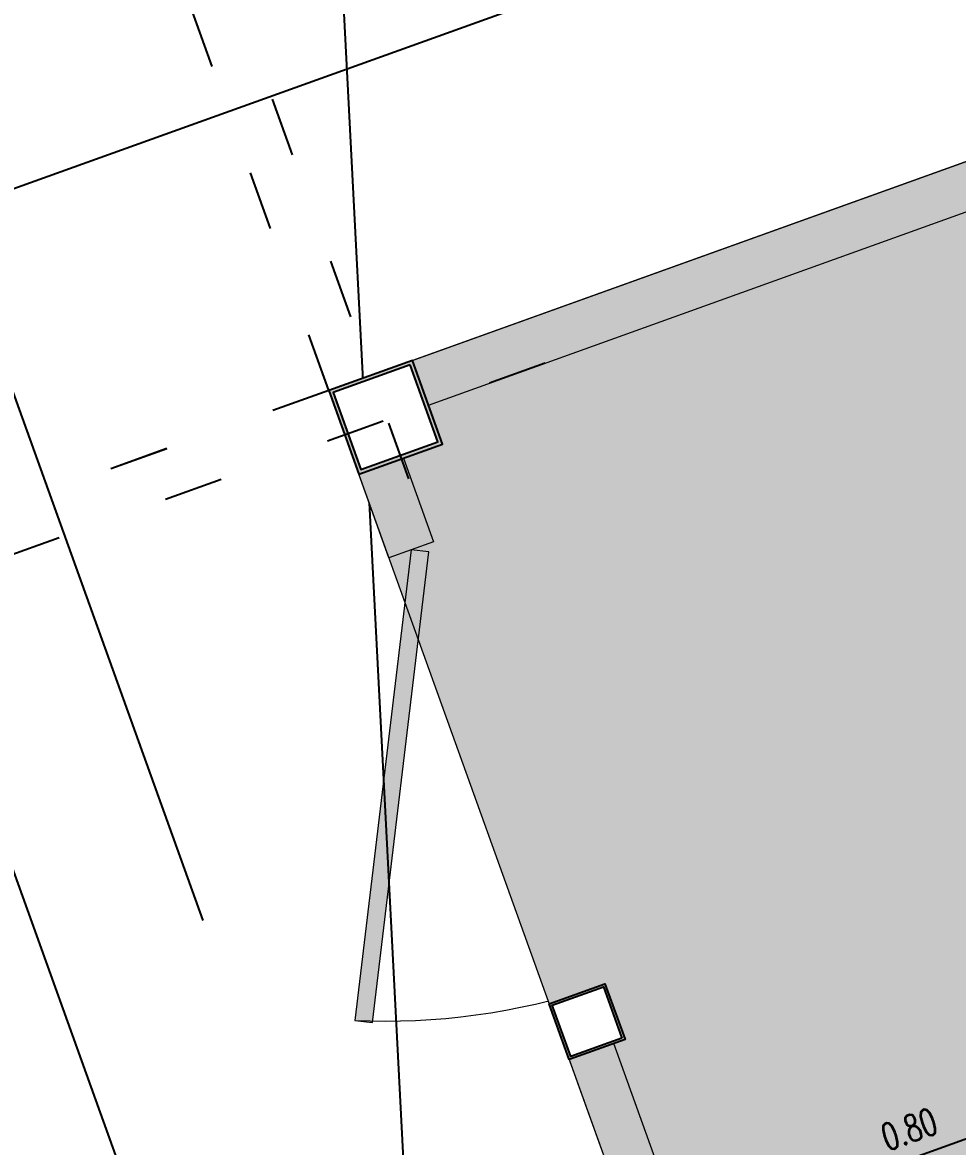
# Model space of a CAD drawing. Header units: millimetres. Extents: x 646993 to 648849, y 9708034 to 9709424.
# Drawn here: x 648232.714 to 648234.291, y 9709067.15 to 9709069.047 of the extents above; entities that cross this region are included whole.
import ezdxf

# ---------------------------------------------------------------- set-up
doc = ezdxf.new("R2010")
doc.units = ezdxf.units.MM
doc.header["$LTSCALE"] = 5
doc.header["$XCLIPFRAME"] = 2
doc.set_wipeout_variables(frame=1)
for name, pattern in [('DOT', [6.35, 0, -6.35]), ('HIDDEN', [9.525, 6.35, -3.175]), ('HIDDEN2', [4.7625, 3.175, -1.5875])]:
    doc.linetypes.add(name, pattern=pattern)
doc.layers.get('Defpoints').update_dxf_attribs({"color": 253})
for name, color, linetype in [('00_RELLENO_X', 252, 'Continuous'), ('01-Dimensiones', 142, 'Continuous'), ('02-Columnas', 1, 'Continuous'), ('CV-NORMALES', 31, 'Continuous'), ('HATCH AMBIENTE', 70, 'Continuous')]:
    doc.layers.add(name, color=color, linetype=linetype)
doc.layers.add('01-HATCH', color=56, linetype='Continuous', lineweight=5)
doc.layers.add('PROYECCION CUBIERTA', color=7, linetype='Continuous', true_color=0x000000)
doc.styles.add('Tex25', font='romans.shx', dxfattribs={"width": 0.8, "height": 0.055})
doc.styles.add('Tex40', font='romans.shx', dxfattribs={"width": 0.7, "height": 0.045})
doc.dimstyles.new('1_40', dxfattribs={"dimtxt": 0.055, "dimasz": 0.02, "dimexe": 0.06, "dimexo": 0, "dimgap": 0.025, "dimtad": 1, "dimzin": 1, "dimdsep": 46, "dimtxsty": 'Tex25', "dimblk": 'DOT', "dimcen": 0, "dimdle": 0.04, "dimclrd": 256, "dimclre": 256, "dimclrt": 7, "dimadec": 0, "dimazin": 0, "dimtfac": 1, "dimtix": 1, "dimtmove": 1, "dimatfit": 3, "dimldrblk": 'DOT', "dimfxl": 1, "dimtfill": 1, "dimtolj": 1, "dimtzin": 0, "dimlwd": -1, "dimlwe": -1, "dimarcsym": 0})
picture_1 = doc.add_image_def('image1.jpg', size_in_pixel=(1920, 925))
picture_2 = doc.add_image_def('image2.ecw', size_in_pixel=(12715, 11262))

# ---------------------------------------------------------------- blocks, each defined once
blk = doc.blocks.new('*U54')
at = {"linetype": 'HIDDEN2', "ltscale": 0.02}
blk.add_wipeout([(0, 0.11), (12.5442, 0.11), (12.5442, 0), (0, 0)], dxfattribs=at)
blk.add_wipeout([(0, 0.11), (12.5442, 0.11), (12.5442, 0), (0, 0)], dxfattribs=at)
blk.add_wipeout([(0, 0), (0, 0.11), (12.5442, 0.11), (12.5442, 0)], dxfattribs=at)
at = {"ltscale": 0.02}
blk.add_wipeout([(0, 0.11), (12.5442, 0.11), (12.5442, 0), (0, 0)], dxfattribs=at)
blk = doc.blocks.new('A$C24A77A8A')
at = {"layer": '01-HATCH'}
h = blk.add_hatch(color=8, dxfattribs=at)
h.dxf.hatch_style = 1
h.paths.add_polyline_path([(0.15, 0.15), (0, 0.15), (0, 0), (0.15, 0)])
h.paths.add_polyline_path([(0.144, 0.144), (0.144, 0.006), (0.006, 0.006), (0.006, 0.144)], flags=16)
at = {"layer": '02-Columnas'}
for points in [[(0, 0.15), (0.15, 0.15), (0.15, 0), (0, 0)], [(0.006, 0.144), (0.144, 0.144), (0.144, 0.006), (0.006, 0.006)]]:
    blk.add_lwpolyline(points, close=True, dxfattribs=at)
blk = doc.blocks.new('_Dot')
at = {"color": 0, "linetype": 'ByBlock', "lineweight": -2}
blk.add_line((-0.5, 0), (-1, 0), dxfattribs=at)
at = {"color": 0, "linetype": 'ByBlock', "const_width": 0.5}
blk.add_lwpolyline([(-0.25, 0, 1), (0.25, 0, 1)], format="xyb", close=True, dxfattribs=at)
blk = doc.blocks.new('*D158')
at = {"layer": '01-Dimensiones', "linetype": 'DOT', "ltscale": 0.006, "transparency": 16777216}
for p, q in [((12.0988, 3.5414), (11.1276, 3.5414)), ((12.1485, 2.7414), (11.1276, 2.7414))]:
    blk.add_line(p, q, dxfattribs=at)
at = {"layer": '01-Dimensiones', "ltscale": 0.006, "transparency": 16777216}
blk.add_line((11.1876, 2.7614), (11.1876, 3.5214), dxfattribs=at)
at = {"layer": 'Defpoints', "color": 0, "ltscale": 0.006, "transparency": 16777216}
for p in [(11.1876, 3.5414), (12.0988, 3.5414), (12.1485, 2.7414)]:
    blk.add_point(p, dxfattribs=at)
at = {"layer": '01-Dimensiones', "ltscale": 0.006, "transparency": 16777216, "xscale": 0.02, "yscale": 0.02, "zscale": 0.02}
for p, rotation in [((11.1876, 3.5414), 90), ((11.1876, 2.7414), 270)]:
    blk.add_blockref('_Dot', p, dxfattribs=dict(at, rotation=rotation))
at = {"layer": '01-Dimensiones', "color": 7, "ltscale": 0.006, "transparency": 16777216, "insert": (11.1401, 3.1414), "char_height": 0.045, "attachment_point": 5, "rotation": 90, "style": 'Tex40', "bg_fill": 3, "box_fill_scale": 1.1, "bg_fill_color": 256, "bg_fill_true_color": 13158600, "bg_fill_transparency": 0}
blk.add_mtext('\\A1;0.80', dxfattribs=at)
blk = doc.blocks.new('*D153')
at = {"layer": '01-Dimensiones', "linetype": 'DOT', "ltscale": 0.006, "transparency": 16777216}
for p, q in [((12.4855, 3.025), (12.4855, 1.806)), ((9.7155, 3.0008), (9.7155, 1.806))]:
    blk.add_line(p, q, dxfattribs=at)
at = {"layer": '01-Dimensiones', "ltscale": 0.006, "transparency": 16777216}
blk.add_line((9.7355, 1.866), (12.4655, 1.866), dxfattribs=at)
at = {"layer": 'Defpoints', "color": 0, "ltscale": 0.006, "transparency": 16777216}
for p in [(12.4855, 3.025), (9.7155, 3.0008), (12.4855, 1.866)]:
    blk.add_point(p, dxfattribs=at)
at = {"layer": '01-Dimensiones', "ltscale": 0.006, "transparency": 16777216, "xscale": 0.02, "yscale": 0.02, "zscale": 0.02, "rotation": 180}
blk.add_blockref('_Dot', (9.7155, 1.866), dxfattribs=at)
at = {"layer": '01-Dimensiones', "ltscale": 0.006, "transparency": 16777216, "xscale": 0.02, "yscale": 0.02, "zscale": 0.02}
blk.add_blockref('_Dot', (12.4855, 1.866), dxfattribs=at)
at = {"layer": '01-Dimensiones', "color": 7, "ltscale": 0.006, "transparency": 16777216, "insert": (11.1005, 1.9135), "char_height": 0.045, "attachment_point": 5, "style": 'Tex40', "bg_fill": 3, "box_fill_scale": 1.1, "bg_fill_color": 256, "bg_fill_true_color": 13158600, "bg_fill_transparency": 0}
blk.add_mtext('\\A1;2.77', dxfattribs=at)
blk = doc.blocks.new('*D154')
at = {"layer": '01-Dimensiones', "linetype": 'DOT', "ltscale": 0.006, "transparency": 16777216}
for p, q in [((9.8808, 4.8083), (8.3571, 4.8083)), ((9.8216, 2.7183), (8.3571, 2.7183))]:
    blk.add_line(p, q, dxfattribs=at)
at = {"layer": '01-Dimensiones', "ltscale": 0.006, "transparency": 16777216}
blk.add_line((8.4171, 4.7883), (8.4171, 2.7383), dxfattribs=at)
at = {"layer": 'Defpoints', "color": 0, "ltscale": 0.006, "transparency": 16777216}
for p in [(9.8808, 4.8083), (8.4171, 2.7183), (9.8216, 2.7183)]:
    blk.add_point(p, dxfattribs=at)
at = {"layer": '01-Dimensiones', "ltscale": 0.006, "transparency": 16777216, "xscale": 0.02, "yscale": 0.02, "zscale": 0.02}
for p, rotation in [((8.4171, 4.8083), 90), ((8.4171, 2.7183), 270)]:
    blk.add_blockref('_Dot', p, dxfattribs=dict(at, rotation=rotation))
at = {"layer": '01-Dimensiones', "color": 7, "ltscale": 0.006, "transparency": 16777216, "insert": (8.3696, 3.7633), "char_height": 0.045, "attachment_point": 5, "rotation": 90, "style": 'Tex40', "bg_fill": 3, "box_fill_scale": 1.1, "bg_fill_color": 256, "bg_fill_true_color": 13158600, "bg_fill_transparency": 0}
blk.add_mtext('\\A1;2.09', dxfattribs=at)
blk = doc.blocks.new('*D101')
at = {"layer": '01-Dimensiones', "linetype": 'DOT', "ltscale": 0.006, "transparency": 16777216}
for p, q in [((497.5392, 183.2887), (497.5392, 181.5001)), ((502.6934, 183.2887), (502.6934, 181.5001))]:
    blk.add_line(p, q, dxfattribs=at)
at = {"layer": '01-Dimensiones', "ltscale": 0.006, "transparency": 16777216}
blk.add_line((497.5592, 181.5601), (502.6734, 181.5601), dxfattribs=at)
at = {"layer": 'Defpoints', "color": 0, "ltscale": 0.006, "transparency": 16777216}
for p in [(497.5392, 183.2887), (502.6934, 183.2887), (502.6934, 181.5601)]:
    blk.add_point(p, dxfattribs=at)
at = {"layer": '01-Dimensiones', "ltscale": 0.006, "transparency": 16777216, "xscale": 0.02, "yscale": 0.02, "zscale": 0.02, "rotation": 180}
blk.add_blockref('_Dot', (497.5392, 181.5601), dxfattribs=at)
at = {"layer": '01-Dimensiones', "ltscale": 0.006, "transparency": 16777216, "xscale": 0.02, "yscale": 0.02, "zscale": 0.02}
blk.add_blockref('_Dot', (502.6934, 181.5601), dxfattribs=at)
at = {"layer": '01-Dimensiones', "color": 7, "ltscale": 0.006, "transparency": 16777216, "insert": (500.1163, 181.6076), "char_height": 0.045, "attachment_point": 5, "style": 'Tex40', "bg_fill": 3, "box_fill_scale": 1.1, "bg_fill_color": 256, "bg_fill_true_color": 13158600, "bg_fill_transparency": 0}
blk.add_mtext('\\A1;5.15', dxfattribs=at)
blk = doc.blocks.new('*D151')
at = {"layer": '01-Dimensiones', "linetype": 'DOT', "ltscale": 0.006, "transparency": 16777216}
for p, q in [((0.9897, 5.6414), (0.9897, 0.8528)), ((9.6355, 2.6414), (9.6355, 0.8528))]:
    blk.add_line(p, q, dxfattribs=at)
at = {"layer": '01-Dimensiones', "ltscale": 0.006, "transparency": 16777216}
blk.add_line((9.6155, 0.9128), (1.0097, 0.9128), dxfattribs=at)
at = {"layer": 'Defpoints', "color": 0, "ltscale": 0.006, "transparency": 16777216}
for p in [(0.9897, 5.6414), (9.6355, 2.6414), (0.9897, 0.9128)]:
    blk.add_point(p, dxfattribs=at)
at = {"layer": '01-Dimensiones', "ltscale": 0.006, "transparency": 16777216, "xscale": 0.02, "yscale": 0.02, "zscale": 0.02, "rotation": 180}
blk.add_blockref('_Dot', (0.9897, 0.9128), dxfattribs=at)
at = {"layer": '01-Dimensiones', "ltscale": 0.006, "transparency": 16777216, "xscale": 0.02, "yscale": 0.02, "zscale": 0.02}
blk.add_blockref('_Dot', (9.6355, 0.9128), dxfattribs=at)
at = {"layer": '01-Dimensiones', "color": 7, "ltscale": 0.006, "transparency": 16777216, "insert": (5.3126, 0.9603), "char_height": 0.045, "attachment_point": 5, "style": 'Tex40', "bg_fill": 3, "box_fill_scale": 1.1, "bg_fill_color": 256, "bg_fill_true_color": 13158600, "bg_fill_transparency": 0}
blk.add_mtext('\\A1;8.65', dxfattribs=at)
blk = doc.blocks.new('*D161')
at = {"layer": '01-Dimensiones', "linetype": 'DOT', "ltscale": 0.006, "transparency": 16777216}
for p, q in [((9.6355, 4.8914), (0.3923, 4.8914)), ((9.6355, 2.6414), (0.3923, 2.6414))]:
    blk.add_line(p, q, dxfattribs=at)
at = {"layer": '01-Dimensiones', "ltscale": 0.006, "transparency": 16777216}
blk.add_line((0.4523, 4.8714), (0.4523, 2.6614), dxfattribs=at)
at = {"layer": 'Defpoints', "color": 0, "ltscale": 0.006, "transparency": 16777216}
for p in [(9.6355, 4.8914), (0.4523, 2.6414), (9.6355, 2.6414)]:
    blk.add_point(p, dxfattribs=at)
at = {"layer": '01-Dimensiones', "ltscale": 0.006, "transparency": 16777216, "xscale": 0.02, "yscale": 0.02, "zscale": 0.02}
for p, rotation in [((0.4523, 4.8914), 90), ((0.4523, 2.6414), 270)]:
    blk.add_blockref('_Dot', p, dxfattribs=dict(at, rotation=rotation))
at = {"layer": '01-Dimensiones', "color": 7, "ltscale": 0.006, "transparency": 16777216, "insert": (0.4048, 3.7664), "char_height": 0.045, "attachment_point": 5, "rotation": 90, "style": 'Tex40', "bg_fill": 3, "box_fill_scale": 1.1, "bg_fill_color": 256, "bg_fill_true_color": 13158600, "bg_fill_transparency": 0}
blk.add_mtext('\\A1;2.25', dxfattribs=at)
blk = doc.blocks.new('A$C322dc3b0')
at = {"color": 11, "linetype": 'HIDDEN2', "lineweight": 0, "ltscale": 0.3}
blk.add_arc((9.6085, 2.7529), 1.1274, 337.6125, 358.4007, dxfattribs=at)
at = {"xscale": 1.000013742059734, "yscale": 1.000013742059734, "zscale": 1.000013742059734}
blk.add_blockref('*U54', (2.1397, 1.5578), dxfattribs=at)
at = {"lineweight": 0}
blk.add_wipeout([(12.6355, 2.6414), (12.6355, 4.8914), (9.6355, 4.8914), (9.6355, 2.6414)], dxfattribs=at)
at = {"layer": 'HATCH AMBIENTE', "lineweight": 0}
h = blk.add_hatch(color=8, dxfattribs=at)
h.dxf.hatch_style = 1
h.paths.add_polyline_path([(9.7155, 2.7914), (9.7155, 4.7414), (9.6355, 4.7414), (9.6355, 2.7914)])
h = blk.add_hatch(color=8, dxfattribs=at)
h.dxf.hatch_style = 1
h.paths.add_polyline_path([(10.7355, 2.7214), (10.7355, 2.6414), (12.4855, 2.6414), (12.4855, 2.7214)])
h.paths.add_polyline_path([(9.9355, 2.6414), (9.9355, 2.7214), (9.7855, 2.7214), (9.7855, 2.6414)])
h = blk.add_hatch(color=8, dxfattribs=at)
h.dxf.hatch_style = 1
h.paths.add_polyline_path([(10.6509, 2.3235), (10.6644, 2.3503), (9.9489, 2.7082), (9.9355, 2.6814)])
at = {"color": 32, "lineweight": 0}
blk.add_lwpolyline([(12.6355, 2.6414), (9.6355, 2.6414), (9.6355, 4.8914), (12.6355, 4.8914)], dxfattribs=at)
at = {"lineweight": 0}
for points in [[(12.6355, 2.6414), (9.6355, 2.6414), (9.6355, 4.8914), (12.6355, 4.8914)], [(9.7855, 2.7214), (9.9355, 2.7214), (9.9355, 2.6414), (9.7855, 2.6414)], [(9.7855, 2.7214), (9.7855, 2.6414)], [(10.7355, 2.6414), (12.4855, 2.6414), (12.4855, 2.7214), (10.7355, 2.7214)]]:
    blk.add_lwpolyline(points, dxfattribs=at)
for points in [[(9.7155, 2.7914), (9.7155, 4.7414), (9.6355, 4.7414), (9.6355, 2.7914)], [(10.6509, 2.3235), (10.6644, 2.3503), (9.9489, 2.7082), (9.9355, 2.6814)]]:
    blk.add_lwpolyline(points, close=True, dxfattribs=at)
at = {"layer": '01-Dimensiones', "lineweight": 0, "xscale": -1, "rotation": 90.0000023326237}
blk.add_blockref('A$C24A77A8A', (9.7855, 2.7914), dxfattribs=at)
at = {"layer": '01-Dimensiones', "ltscale": 0.006}
dim = blk.add_linear_dim(base=(11.1876, 3.5414), p1=(12.1485, 2.7414), p2=(12.0988, 3.5414), angle=90, dimstyle='1_40', override={"dimtxsty": 'Tex40'}, dxfattribs=at)
dim.commit()
dim.dimension.update_dxf_attribs({"geometry": '*D158', "text_midpoint": (11.1401, 3.1414)})
blk.add_wipeout([(10.7355, 2.6414), (10.7355, 2.7414), (10.8355, 2.7414), (10.8355, 2.6414)])
blk.add_lwpolyline([(10.8355, 2.6414), (10.7355, 2.6414), (10.7355, 2.7414), (10.8355, 2.7414)], close=True)
at = {"layer": '01-Dimensiones', "lineweight": 0, "xscale": 0.6666663803301314, "yscale": 0.6666663803301314, "zscale": 0.6666663803301314, "rotation": 269.9999976673763}
blk.add_blockref('A$C24A77A8A', (10.7355, 2.7414), dxfattribs=at)
at = {"layer": '01-Dimensiones', "ltscale": 0.006}
dim = blk.add_linear_dim(base=(12.4855, 1.866), p1=(9.7155, 3.0008), p2=(12.4855, 3.025), dimstyle='1_40', override={"dimtxsty": 'Tex40'}, dxfattribs=at)
dim.commit()
dim.dimension.update_dxf_attribs({"geometry": '*D153', "text_midpoint": (11.1005, 1.9135)})
dim = blk.add_linear_dim(base=(8.4171, 2.7183), p1=(9.8808, 4.8083), p2=(9.8216, 2.7183), angle=90, dimstyle='1_40', override={"dimtxsty": 'Tex40'}, dxfattribs=at)
dim.commit()
dim.dimension.update_dxf_attribs({"geometry": '*D154', "text_midpoint": (8.3696, 3.7633)})
dim = blk.add_linear_dim(base=(14.7897, 0.9128), p1=(9.6355, 2.6414), p2=(14.7897, 2.6414), dimstyle='1_40', override={"dimtxsty": 'Tex40'}, dxfattribs=at)
dim.commit()
dim.dimension.update_dxf_attribs({"geometry": '*D101', "text_midpoint": (12.2126, 0.9603), "insert": (-487.9038, -180.6473)})
at = {"layer": '00_RELLENO_X', "transparency": 33554577}
h = blk.add_hatch(dxfattribs=at)
h.set_pattern_fill('AR-SAND', color=256, scale=0.0025)
h.set_pattern_definition([(37.5, (-525.49223, -206.98971), (-0.004000078, 0.12235331), [0, -0.09652, 0, -0.10795, 0, -0.1031875]), (7.5, (-525.49223, -206.98971), (0.11238082, 0.179206275), [0, -0.05207, 0, -0.086995, 0, -0.0333375]), (327.5, (-525.57033, -206.98971), (0.197748093, 0.000359296), [0, -0.03175, 0, -0.1143, 0, -0.149225]), (317.5, (-525.57033, -206.98971), (0.190889113, 0.05573233), [0, -0.015875, 0, -0.07493, 0, -0.085725])])
h.paths.add_polyline_path([(12.6355, 2.6414), (12.6355, 2.7914), (12.5655, 2.7914), (12.5655, 4.7414), (12.6355, 4.7414), (12.6355, 4.8914), (14.6397, 4.8914), (14.6397, 4.7414), (14.7897, 4.7414), (14.7897, 2.7914), (14.6397, 2.7914), (14.6397, 2.6414)])
h.paths.add_polyline_path([(9.7855, 4.8114), (9.7855, 4.7414), (9.7155, 4.7414), (9.7155, 2.7914), (9.7855, 2.7914), (9.7855, 2.7214), (9.9355, 2.7214), (9.9355, 2.6414), (10.7355, 2.6414), (10.7355, 2.7414), (10.8355, 2.7414), (10.8355, 2.7214), (12.4855, 2.7214), (12.4855, 4.8114)])
at = {"layer": '01-HATCH'}
h = blk.add_hatch(dxfattribs=at)
h.set_pattern_fill('ANGLE', color=256)
h.set_pattern_definition([(0, (-525.492, -206.99), (0, 6.985), [5.08, -1.905]), (90, (-525.492, -206.99), (-6.985, 4e-16), [5.08, -1.905])])
h.paths.add_polyline_path([(12.6355, 2.6414), (12.6355, 2.7914), (12.5655, 2.7914), (12.5655, 4.7414), (12.6355, 4.7414), (12.6355, 4.8914), (14.6397, 4.8914), (14.6397, 4.7414), (14.7897, 4.7414), (14.7897, 2.7914), (14.6397, 2.7914), (14.6397, 2.6414)])
h.paths.add_polyline_path([(9.7855, 4.8114), (9.7855, 4.7414), (9.7155, 4.7414), (9.7155, 2.7914), (9.7855, 2.7914), (9.7855, 2.7214), (9.9355, 2.7214), (9.9355, 2.6414), (10.7355, 2.6414), (10.7355, 2.7414), (10.8355, 2.7414), (10.8355, 2.7214), (12.4855, 2.7214), (12.4855, 4.8114)])
at = {"layer": '01-Dimensiones', "ltscale": 0.006}
dim = blk.add_linear_dim(base=(0.9897, 0.9128), p1=(9.6355, 2.6414), p2=(0.9897, 5.6414), dimstyle='1_40', override={"dimtxsty": 'Tex40'}, dxfattribs=at)
dim.commit()
dim.dimension.update_dxf_attribs({"geometry": '*D151', "text_midpoint": (5.3126, 0.9603)})
dim = blk.add_linear_dim(base=(0.4523, 2.6414), p1=(9.6355, 4.8914), p2=(9.6355, 2.6414), angle=90, dimstyle='1_40', override={"dimtxsty": 'Tex40'}, dxfattribs=at)
dim.commit()
dim.dimension.update_dxf_attribs({"geometry": '*D161', "text_midpoint": (0.4048, 3.7664)})
at = {"layer": 'PROYECCION CUBIERTA', "color": 1, "linetype": 'HIDDEN', "ltscale": 0.04}
blk.add_lwpolyline([(9.1355, 2.1387), (15.2897, 2.1387), (15.2897, 5.3887), (9.1355, 5.3887)], close=True, dxfattribs=at)

msp = doc.modelspace()

# ---------------------------------------------------------------- linework, layer by layer
at = {"layer": 'CV-NORMALES', "color": 20, "true_color": 0xff5500, "elevation": 3.8}
msp.add_lwpolyline([(648232.3334, 9709079.308), (648233.0834, 9709072.3877), (648233.3621, 9709067.0089), (648232.6667, 9709064.6981), (648230.5138, 9709064.5548), (648226.0467, 9709066.2115), (648220.4041, 9709068.7808)], dxfattribs=at)

# ---------------------------------------------------------------- pictures from other files: only their frames are drawn
image = msp.add_image(picture_1, insert=(646993.0966, 9708530.288), size_in_units=(1855.5953, 893.9717), dxfattribs=dict(fade=50))
image.dxf.flags = 7
image = msp.add_image(picture_2, insert=(647823.3948, 9708681.3021), size_in_units=(875.2561, 775.2367))
image.set_boundary_path([(137.7367, 7886.9289), (1284.785, 10733.9487), (3099.5194, 10473.796), (3279.4486, 11095.645), (4006.6622, 11005.739), (8692.317, 9222.6056), (8944.2668, 8222.4178), (12055.5415, 4873.4234), (10090.5737, 1684.4841), (7313.6038, 2638.1317), (6090.657, 882.9792), (4284.081, 967.6072), (2002.3378, 2453.299), (3226.048, 5547.7923), (776.6223, 6701.9577), (969.512, 7416.5943), (137.7367, 7886.9289)])

# ---------------------------------------------------------------- next in the draw order: block references
at = {"rotation": 289.7679046147402}
msp.add_blockref('A$C322dc3b0', (648227.4858, 9709076.6003), dxfattribs=at)

doc.saveas('drawing.dxf')
